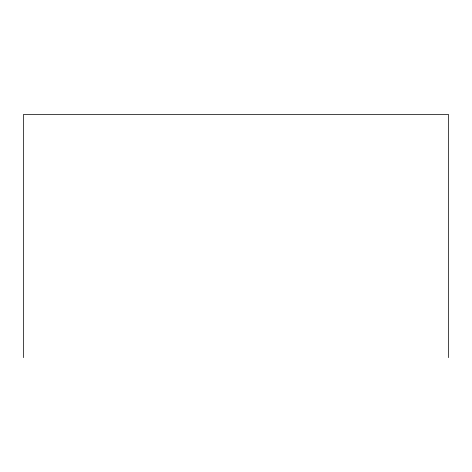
<?xml version="1.0" encoding="UTF-8"?>
<svg xmlns="http://www.w3.org/2000/svg" width="472" height="472" viewBox="0 0 472 472"><rect width="100%" height="100%" fill="white"/><g stroke="black" fill="none" stroke-linecap="round" stroke-linejoin="round"><path stroke-width="0.71" d="M448.4 357.64L448.4 114.36L23.6 114.36L23.6 357.64"/></g></svg>
